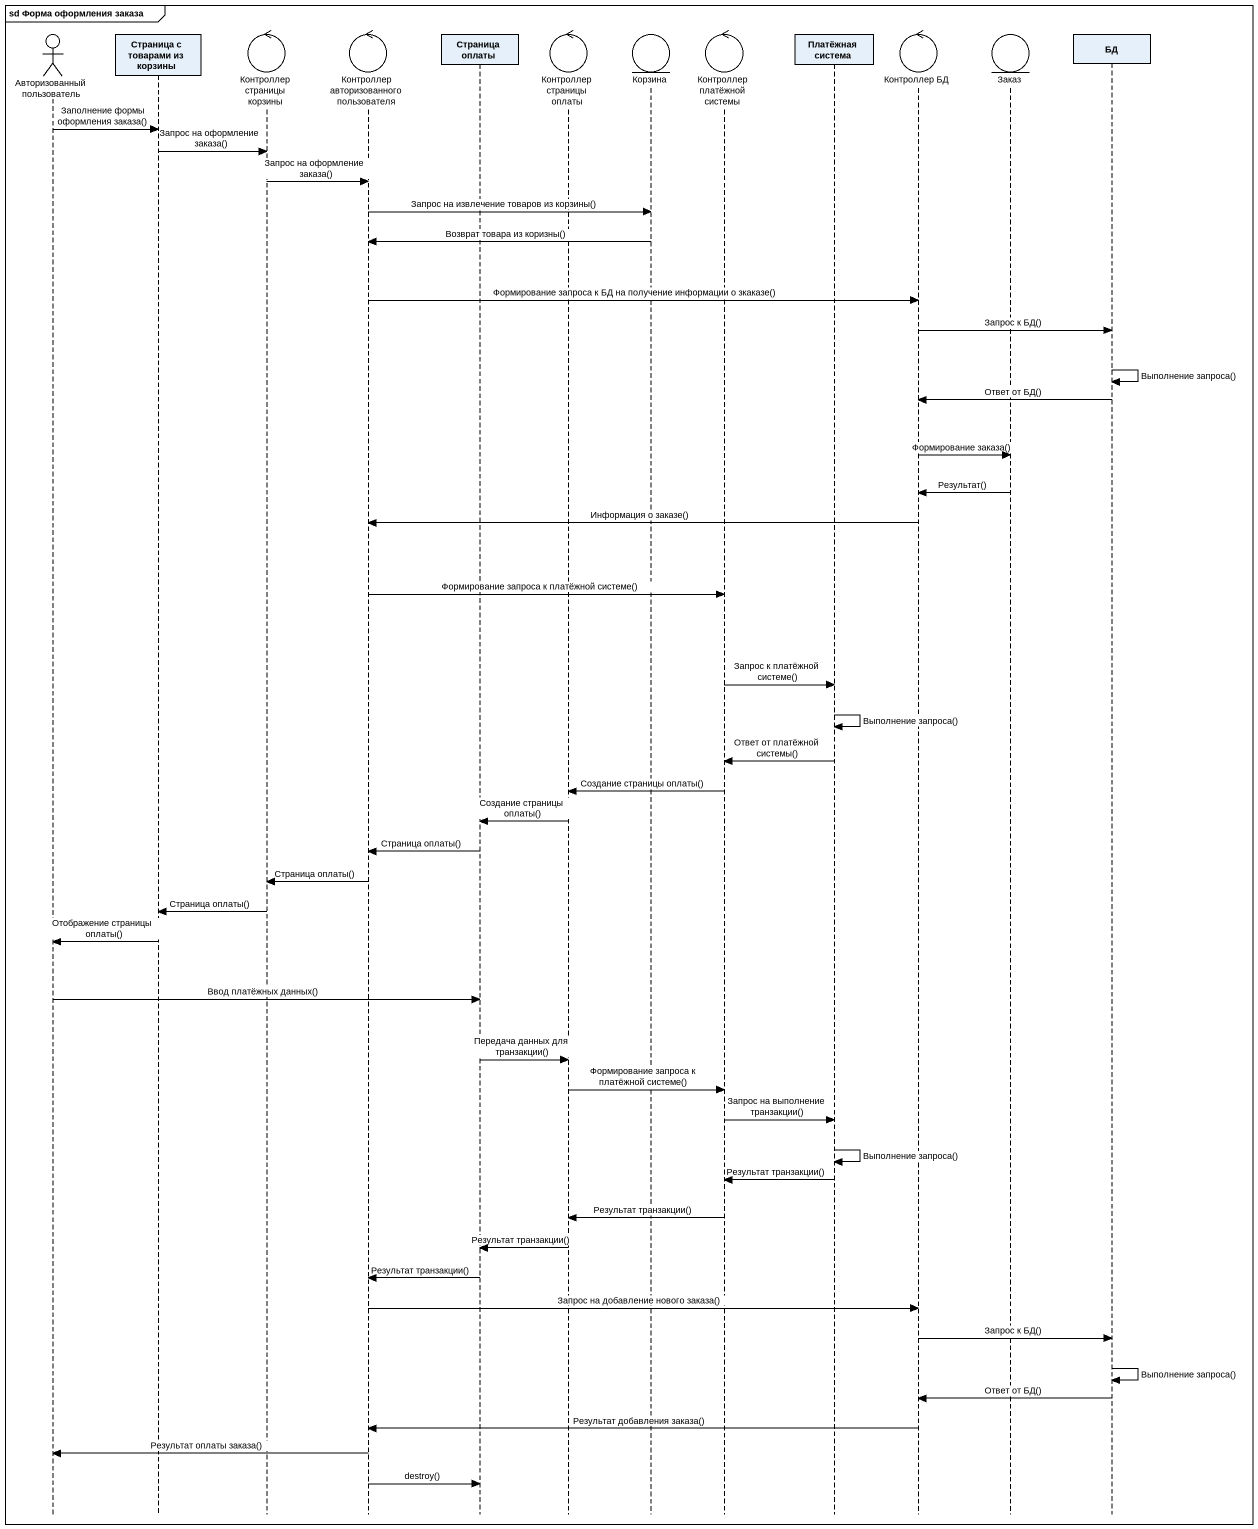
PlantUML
@startuml
mainframe sd Форма оформления заказа
hide footbox
actor "Авторизованный пользователь" as Авторизованный_пользователь
participant "Страница с товарами из корзины" as Страница_с_товарами_из
control "Контроллер страницы корзины" as Контроллер_страницы_корзины
control "Контроллер авторизованного пользователя" as Контроллер_авторизованного
participant "Страница оплаты" as Страница_оплаты
control "Контроллер страницы оплаты" as Контроллер_страницы_оплаты
entity Корзина
control "Контроллер платёжной системы" as Контроллер_платёжной_системы
participant "Платёжная система" as Платёжная_система
control "Контроллер БД" as Контроллер_БД
entity Заказ
participant БД

Авторизованный_пользователь -> Страница_с_товарами_из : Заполнение формы оформления заказа()
Страница_с_товарами_из -> Контроллер_страницы_корзины : Запрос на оформление заказа()
Контроллер_страницы_корзины -> Контроллер_авторизованного : Запрос на оформление заказа()
Контроллер_авторизованного -> Корзина : Запрос на извлечение товаров из корзины()
Корзина -> Контроллер_авторизованного : Возврат товара из коризны()
Контроллер_авторизованного -> Контроллер_БД : Формирование запроса к БД на получение информации о зкаказе()
Контроллер_БД -> БД : Запрос к БД()
БД -> БД : Выполнение запроса()
БД -> Контроллер_БД : Ответ от БД()
Контроллер_БД -> Заказ : Формирование заказа()
Заказ -> Контроллер_БД : Результат()
Контроллер_БД -> Контроллер_авторизованного : Информация о заказе()
Контроллер_авторизованного -> Контроллер_платёжной_системы : Формирование запроса к платёжной системе()
Контроллер_платёжной_системы -> Платёжная_система : Запрос к платёжной системе()
Платёжная_система -> Платёжная_система : Выполнение запроса()
Платёжная_система -> Контроллер_платёжной_системы : Ответ от платёжной системы()
Контроллер_платёжной_системы -> Контроллер_страницы_оплаты : Создание страницы оплаты()
Контроллер_страницы_оплаты -> Страница_оплаты : Создание страницы оплаты()
Страница_оплаты -> Контроллер_авторизованного : Страница оплаты()
Контроллер_авторизованного -> Контроллер_страницы_корзины : Страница оплаты()
Контроллер_страницы_корзины -> Страница_с_товарами_из : Страница оплаты()
Страница_с_товарами_из -> Авторизованный_пользователь : Отображение страницы оплаты()
Авторизованный_пользователь -> Страница_оплаты : Ввод платёжных данных()
Страница_оплаты -> Контроллер_страницы_оплаты : Передача данных для транзакции()
Контроллер_страницы_оплаты -> Контроллер_платёжной_системы : Формирование запроса к платёжной системе()
Контроллер_платёжной_системы -> Платёжная_система : Запрос на выполнение транзакции()
Платёжная_система -> Платёжная_система : Выполнение запроса()
Платёжная_система -> Контроллер_платёжной_системы : Результат транзакции()
Контроллер_платёжной_системы -> Контроллер_страницы_оплаты : Результат транзакции()
Контроллер_страницы_оплаты -> Страница_оплаты : Результат транзакции()
Страница_оплаты -> Контроллер_авторизованного : Результат транзакции()
Контроллер_авторизованного -> Контроллер_БД : Запрос на добавление нового заказа()
Контроллер_БД -> БД : Запрос к БД()
БД -> БД : Выполнение запроса()
БД -> Контроллер_БД : Ответ от БД()
Контроллер_БД -> Контроллер_авторизованного : Результат добавления заказа()
Контроллер_авторизованного -> Авторизованный_пользователь : Результат оплаты заказа()
Контроллер_авторизованного -> Страница_оплаты : destroy()
@enduml
